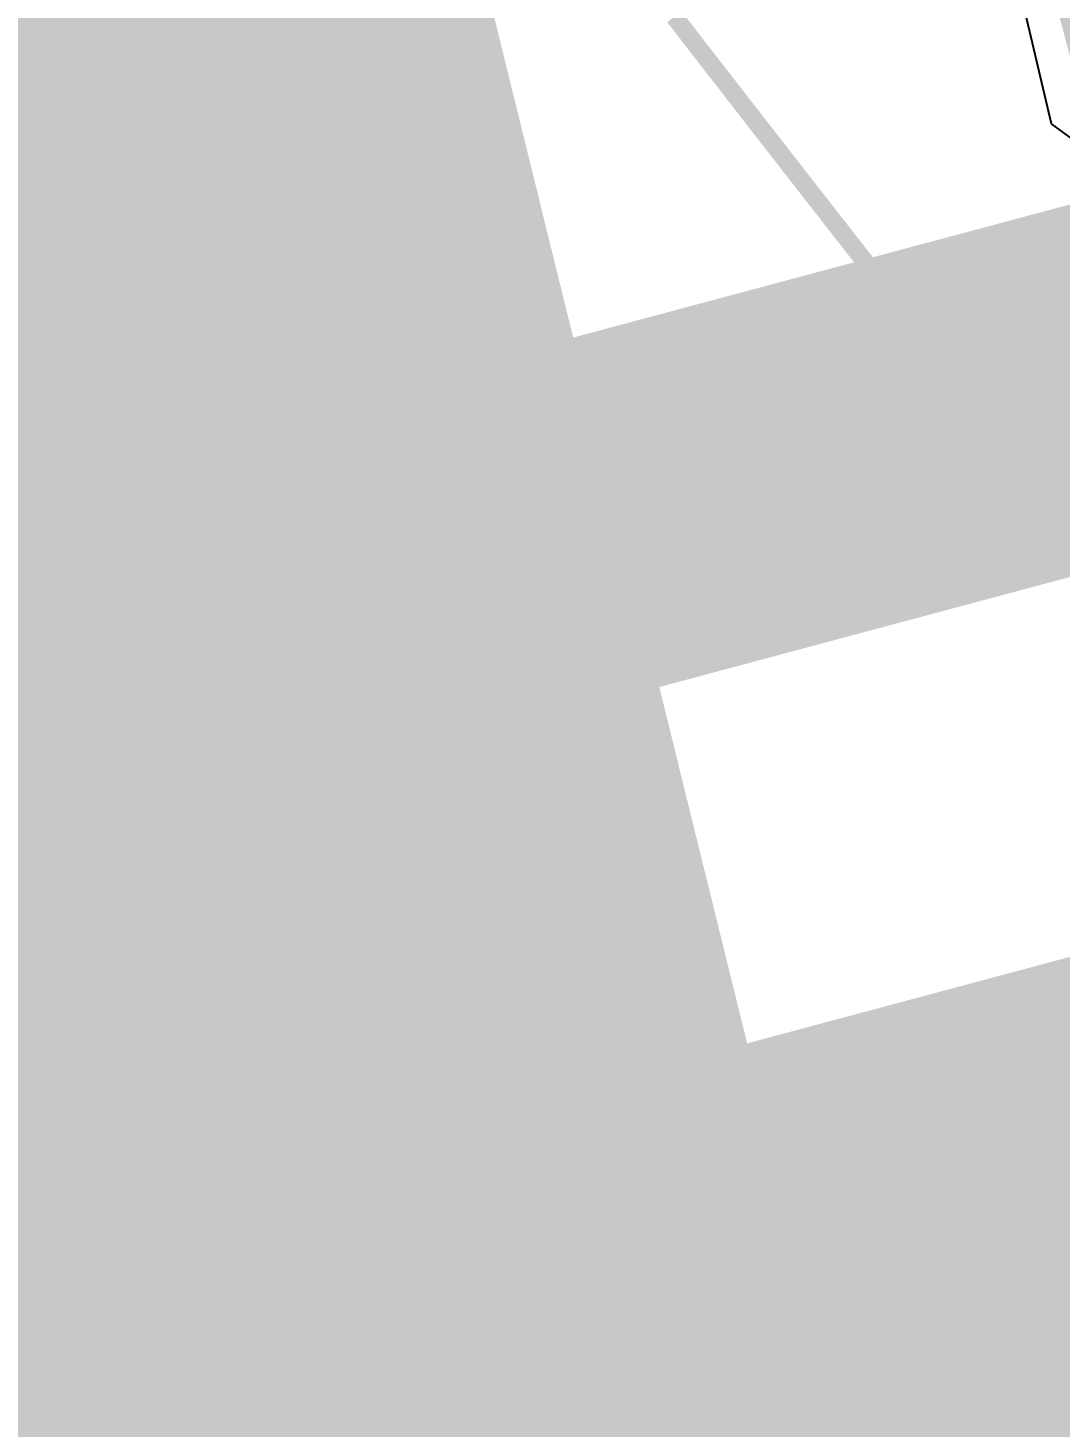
# Model space of a CAD drawing. Header units: inches. Extents: x -0.7 to 8.56, y -0.56 to 6.25.
# Drawn here: x 0.57803 to 0.6067, y 0.52249 to 0.56137 of the extents above; entities that cross this region are included whole.
import ezdxf

# ---------------------------------------------------------------- set-up
doc = ezdxf.new("R2010")
doc.units = ezdxf.units.IN
doc.header["$MEASUREMENT"] = 0
for name, color, linetype in [('Dimension', 6, 'Continuous'), ('Fabrication', 76, 'Continuous'), ('Top Layer', 1, 'Continuous'), ('Top Overlay', 2, 'Continuous')]:
    doc.layers.add(name, color=color, linetype=linetype)
doc.styles.add('Arial', font='', dxfattribs={"height": 0.2})
doc.styles.get('Arial').set_extended_font_data('Arial')

# ---------------------------------------------------------------- blocks, each defined once
blk = doc.blocks.new('C___0402_22')
at = {"layer": 'Top Overlay'}
blk.add_lwpolyline([(-0.031, -0.016, 0.005, 0.005, 0), (-0.011, -0.016, 0.005, 0.005, 0)], format="xyseb", dxfattribs=at)

msp = doc.modelspace()

# ---------------------------------------------------------------- linework, layer by layer
at = {"layer": 'Dimension'}
msp.add_lwpolyline([(2.295669, 0.766417, 0.01, 0.01, 1), (0.524016, 0.766417, 0.01, 0.01, 1)], format="xyseb", close=True, dxfattribs=at)
msp.add_lwpolyline([(0.434271, 0.505012, 0.01, 0.01, 0), (2.3357, 1.014498, 0.01, 0.01, 0)], format="xyseb", dxfattribs=at)
at = {"layer": 'Fabrication'}
for points in [[(2.146108, 1.225917, 0.0005, 0.0005, -1.205705), (0.558167, 0.612204, 0.0005, 0.0005, 0)], [(2.146108, 1.225917, 0.0005, 0.0005, -1.205705), (0.558167, 0.612204, 0.0005, 0.0005, 0)], [(0.595988, 0.561684, 0.0005, 0.0005, 0), (0.596473, 0.561057, 0.0005, 0.0005, 0)], [(0.595988, 0.561684, 0.0005, 0.0005, 0), (0.596473, 0.561057, 0.0005, 0.0005, 0)], [(0.596473, 0.561057, 0.0005, 0.0005, 0), (0.596957, 0.560433, 0.0005, 0.0005, 0)], [(0.596473, 0.561057, 0.0005, 0.0005, 0), (0.596957, 0.560433, 0.0005, 0.0005, 0)], [(0.596957, 0.560433, 0.0005, 0.0005, 0), (0.597399, 0.559864, 0.0005, 0.0005, 0)], [(0.596957, 0.560433, 0.0005, 0.0005, 0), (0.597399, 0.559864, 0.0005, 0.0005, 0)], [(0.597399, 0.559864, 0.0005, 0.0005, 0), (0.597839, 0.559297, 0.0005, 0.0005, 0)], [(0.597399, 0.559864, 0.0005, 0.0005, 0), (0.597839, 0.559297, 0.0005, 0.0005, 0)], [(0.597839, 0.559297, 0.0005, 0.0005, 0), (0.598278, 0.558732, 0.0005, 0.0005, 0)], [(0.597839, 0.559297, 0.0005, 0.0005, 0), (0.598278, 0.558732, 0.0005, 0.0005, 0)], [(0.598278, 0.558732, 0.0005, 0.0005, 0), (0.598675, 0.558221, 0.0005, 0.0005, 0)], [(0.598278, 0.558732, 0.0005, 0.0005, 0), (0.598675, 0.558221, 0.0005, 0.0005, 0)], [(0.598675, 0.558221, 0.0005, 0.0005, 0), (0.599071, 0.557712, 0.0005, 0.0005, 0)], [(0.598675, 0.558221, 0.0005, 0.0005, 0), (0.599071, 0.557712, 0.0005, 0.0005, 0)], [(0.599071, 0.557712, 0.0005, 0.0005, 0), (0.599466, 0.557206, 0.0005, 0.0005, 0)], [(0.599071, 0.557712, 0.0005, 0.0005, 0), (0.599466, 0.557206, 0.0005, 0.0005, 0)], [(0.599466, 0.557206, 0.0005, 0.0005, 0), (0.59986, 0.556701, 0.0005, 0.0005, 0)], [(0.599466, 0.557206, 0.0005, 0.0005, 0), (0.59986, 0.556701, 0.0005, 0.0005, 0)], [(0.59986, 0.556701, 0.0005, 0.0005, 0), (0.600213, 0.556249, 0.0005, 0.0005, 0)], [(0.59986, 0.556701, 0.0005, 0.0005, 0), (0.600213, 0.556249, 0.0005, 0.0005, 0)], [(0.600213, 0.556249, 0.0005, 0.0005, 0), (0.600564, 0.555798, 0.0005, 0.0005, 0)], [(0.600213, 0.556249, 0.0005, 0.0005, 0), (0.600564, 0.555798, 0.0005, 0.0005, 0)], [(0.600564, 0.555798, 0.0005, 0.0005, 0), (0.60072, 0.555599, 0.0005, 0.0005, 0)], [(0.600564, 0.555798, 0.0005, 0.0005, 0), (0.60072, 0.555599, 0.0005, 0.0005, 0)], [(0.60072, 0.555599, 0.0005, 0.0005, 0), (0.600979, 0.555268, 0.0005, 0.0005, 0)], [(0.60072, 0.555599, 0.0005, 0.0005, 0), (0.600979, 0.555268, 0.0005, 0.0005, 0)], [(0.600979, 0.555268, 0.0005, 0.0005, 0), (0.601236, 0.554939, 0.0005, 0.0005, 0)], [(0.600979, 0.555268, 0.0005, 0.0005, 0), (0.601236, 0.554939, 0.0005, 0.0005, 0)], [(0.601236, 0.554939, 0.0005, 0.0005, 0), (0.601493, 0.55461, 0.0005, 0.0005, 0)], [(0.601236, 0.554939, 0.0005, 0.0005, 0), (0.601493, 0.55461, 0.0005, 0.0005, 0)], [(0.601493, 0.55461, 0.0005, 0.0005, 0), (0.60175, 0.554283, 0.0005, 0.0005, 0)], [(0.601493, 0.55461, 0.0005, 0.0005, 0), (0.60175, 0.554283, 0.0005, 0.0005, 0)], [(0.60175, 0.554283, 0.0005, 0.0005, 0), (0.602018, 0.553941, 0.0005, 0.0005, 0)], [(0.60175, 0.554283, 0.0005, 0.0005, 0), (0.602018, 0.553941, 0.0005, 0.0005, 0)], [(0.602018, 0.553941, 0.0005, 0.0005, 0), (0.602298, 0.553584, 0.0005, 0.0005, 0)], [(0.602018, 0.553941, 0.0005, 0.0005, 0), (0.602298, 0.553584, 0.0005, 0.0005, 0)], [(0.602298, 0.553584, 0.0005, 0.0005, 0), (0.602577, 0.553228, 0.0005, 0.0005, 0)], [(0.602298, 0.553584, 0.0005, 0.0005, 0), (0.602577, 0.553228, 0.0005, 0.0005, 0)], [(0.602577, 0.553228, 0.0005, 0.0005, 0), (0.602868, 0.552858, 0.0005, 0.0005, 0)], [(0.602577, 0.553228, 0.0005, 0.0005, 0), (0.602868, 0.552858, 0.0005, 0.0005, 0)], [(0.602868, 0.552858, 0.0005, 0.0005, 0), (0.603169, 0.552473, 0.0005, 0.0005, 0)], [(0.602868, 0.552858, 0.0005, 0.0005, 0), (0.603169, 0.552473, 0.0005, 0.0005, 0)], [(0.603169, 0.552473, 0.0005, 0.0005, 0), (0.60347, 0.552091, 0.0005, 0.0005, 0)], [(0.603169, 0.552473, 0.0005, 0.0005, 0), (0.60347, 0.552091, 0.0005, 0.0005, 0)], [(0.60347, 0.552091, 0.0005, 0.0005, 0), (0.603781, 0.551695, 0.0005, 0.0005, 0)], [(0.60347, 0.552091, 0.0005, 0.0005, 0), (0.603781, 0.551695, 0.0005, 0.0005, 0)], [(0.603781, 0.551695, 0.0005, 0.0005, 0), (0.604103, 0.551285, 0.0005, 0.0005, 0)], [(0.603781, 0.551695, 0.0005, 0.0005, 0), (0.604103, 0.551285, 0.0005, 0.0005, 0)], [(0.604103, 0.551285, 0.0005, 0.0005, 0), (0.604448, 0.550848, 0.0005, 0.0005, 0)], [(0.604103, 0.551285, 0.0005, 0.0005, 0), (0.604448, 0.550848, 0.0005, 0.0005, 0)], [(0.604448, 0.550848, 0.0005, 0.0005, 0), (0.604803, 0.550397, 0.0005, 0.0005, 0)], [(0.604448, 0.550848, 0.0005, 0.0005, 0), (0.604803, 0.550397, 0.0005, 0.0005, 0)], [(0.604803, 0.550397, 0.0005, 0.0005, 0), (0.605179, 0.54992, 0.0005, 0.0005, 0)], [(0.604803, 0.550397, 0.0005, 0.0005, 0), (0.605179, 0.54992, 0.0005, 0.0005, 0)], [(0.605179, 0.54992, 0.0005, 0.0005, 0), (0.605576, 0.549417, 0.0005, 0.0005, 0)], [(0.605179, 0.54992, 0.0005, 0.0005, 0), (0.605576, 0.549417, 0.0005, 0.0005, 0)], [(0.605576, 0.549417, 0.0005, 0.0005, 0), (0.605993, 0.548888, 0.0005, 0.0005, 0)], [(0.605576, 0.549417, 0.0005, 0.0005, 0), (0.605993, 0.548888, 0.0005, 0.0005, 0)], [(0.605993, 0.548888, 0.0005, 0.0005, 0), (0.606453, 0.548306, 0.0005, 0.0005, 0)], [(0.605993, 0.548888, 0.0005, 0.0005, 0), (0.606453, 0.548306, 0.0005, 0.0005, 0)], [(0.606453, 0.548306, 0.0005, 0.0005, 0), (0.606953, 0.547673, 0.0005, 0.0005, 0)], [(0.606453, 0.548306, 0.0005, 0.0005, 0), (0.606953, 0.547673, 0.0005, 0.0005, 0)]]:
    msp.add_lwpolyline(points, format="xyseb", dxfattribs=at)
for points in [[(0.596348, 0.561057, 0.00025, 0.00025, 1), (0.596598, 0.561057, 0.00025, 0.00025, 1)], [(0.596348, 0.561057, 0.00025, 0.00025, 1), (0.596598, 0.561057, 0.00025, 0.00025, 1)], [(0.596348, 0.561057, 0.00025, 0.00025, 1), (0.596598, 0.561057, 0.00025, 0.00025, 1)], [(0.596348, 0.561057, 0.00025, 0.00025, 1), (0.596598, 0.561057, 0.00025, 0.00025, 1)], [(0.596832, 0.560433, 0.00025, 0.00025, 1), (0.597082, 0.560433, 0.00025, 0.00025, 1)], [(0.596832, 0.560433, 0.00025, 0.00025, 1), (0.597082, 0.560433, 0.00025, 0.00025, 1)], [(0.596832, 0.560433, 0.00025, 0.00025, 1), (0.597082, 0.560433, 0.00025, 0.00025, 1)], [(0.596832, 0.560433, 0.00025, 0.00025, 1), (0.597082, 0.560433, 0.00025, 0.00025, 1)], [(0.597274, 0.559864, 0.00025, 0.00025, 1), (0.597523, 0.559864, 0.00025, 0.00025, 1)], [(0.597274, 0.559864, 0.00025, 0.00025, 1), (0.597523, 0.559864, 0.00025, 0.00025, 1)], [(0.597274, 0.559864, 0.00025, 0.00025, 1), (0.597523, 0.559864, 0.00025, 0.00025, 1)], [(0.597274, 0.559864, 0.00025, 0.00025, 1), (0.597523, 0.559864, 0.00025, 0.00025, 1)], [(0.597714, 0.559297, 0.00025, 0.00025, 1), (0.597964, 0.559297, 0.00025, 0.00025, 1)], [(0.597714, 0.559297, 0.00025, 0.00025, 1), (0.597964, 0.559297, 0.00025, 0.00025, 1)], [(0.597714, 0.559297, 0.00025, 0.00025, 1), (0.597964, 0.559297, 0.00025, 0.00025, 1)], [(0.597714, 0.559297, 0.00025, 0.00025, 1), (0.597964, 0.559297, 0.00025, 0.00025, 1)], [(0.598153, 0.558732, 0.00025, 0.00025, 1), (0.598403, 0.558732, 0.00025, 0.00025, 1)], [(0.598153, 0.558732, 0.00025, 0.00025, 1), (0.598403, 0.558732, 0.00025, 0.00025, 1)], [(0.598153, 0.558732, 0.00025, 0.00025, 1), (0.598403, 0.558732, 0.00025, 0.00025, 1)], [(0.598153, 0.558732, 0.00025, 0.00025, 1), (0.598403, 0.558732, 0.00025, 0.00025, 1)], [(0.59855, 0.558221, 0.00025, 0.00025, 1), (0.5988, 0.558221, 0.00025, 0.00025, 1)], [(0.59855, 0.558221, 0.00025, 0.00025, 1), (0.5988, 0.558221, 0.00025, 0.00025, 1)], [(0.59855, 0.558221, 0.00025, 0.00025, 1), (0.5988, 0.558221, 0.00025, 0.00025, 1)], [(0.59855, 0.558221, 0.00025, 0.00025, 1), (0.5988, 0.558221, 0.00025, 0.00025, 1)], [(0.598946, 0.557712, 0.00025, 0.00025, 1), (0.599196, 0.557712, 0.00025, 0.00025, 1)], [(0.598946, 0.557712, 0.00025, 0.00025, 1), (0.599196, 0.557712, 0.00025, 0.00025, 1)], [(0.598946, 0.557712, 0.00025, 0.00025, 1), (0.599196, 0.557712, 0.00025, 0.00025, 1)], [(0.598946, 0.557712, 0.00025, 0.00025, 1), (0.599196, 0.557712, 0.00025, 0.00025, 1)], [(0.599341, 0.557206, 0.00025, 0.00025, 1), (0.599591, 0.557206, 0.00025, 0.00025, 1)], [(0.599341, 0.557206, 0.00025, 0.00025, 1), (0.599591, 0.557206, 0.00025, 0.00025, 1)], [(0.599341, 0.557206, 0.00025, 0.00025, 1), (0.599591, 0.557206, 0.00025, 0.00025, 1)], [(0.599341, 0.557206, 0.00025, 0.00025, 1), (0.599591, 0.557206, 0.00025, 0.00025, 1)], [(0.599735, 0.556701, 0.00025, 0.00025, 1), (0.599985, 0.556701, 0.00025, 0.00025, 1)], [(0.599735, 0.556701, 0.00025, 0.00025, 1), (0.599985, 0.556701, 0.00025, 0.00025, 1)], [(0.599735, 0.556701, 0.00025, 0.00025, 1), (0.599985, 0.556701, 0.00025, 0.00025, 1)], [(0.599735, 0.556701, 0.00025, 0.00025, 1), (0.599985, 0.556701, 0.00025, 0.00025, 1)], [(0.600087, 0.556249, 0.00025, 0.00025, 1), (0.600337, 0.556249, 0.00025, 0.00025, 1)], [(0.600087, 0.556249, 0.00025, 0.00025, 1), (0.600337, 0.556249, 0.00025, 0.00025, 1)], [(0.600087, 0.556249, 0.00025, 0.00025, 1), (0.600337, 0.556249, 0.00025, 0.00025, 1)], [(0.600087, 0.556249, 0.00025, 0.00025, 1), (0.600337, 0.556249, 0.00025, 0.00025, 1)], [(0.600439, 0.555798, 0.00025, 0.00025, 1), (0.600689, 0.555798, 0.00025, 0.00025, 1)], [(0.600439, 0.555798, 0.00025, 0.00025, 1), (0.600689, 0.555798, 0.00025, 0.00025, 1)], [(0.600439, 0.555798, 0.00025, 0.00025, 1), (0.600689, 0.555798, 0.00025, 0.00025, 1)], [(0.600439, 0.555798, 0.00025, 0.00025, 1), (0.600689, 0.555798, 0.00025, 0.00025, 1)], [(0.600595, 0.555599, 0.00025, 0.00025, 1), (0.600845, 0.555599, 0.00025, 0.00025, 1)], [(0.600595, 0.555599, 0.00025, 0.00025, 1), (0.600845, 0.555599, 0.00025, 0.00025, 1)], [(0.600595, 0.555599, 0.00025, 0.00025, 1), (0.600845, 0.555599, 0.00025, 0.00025, 1)], [(0.600595, 0.555599, 0.00025, 0.00025, 1), (0.600845, 0.555599, 0.00025, 0.00025, 1)], [(0.600854, 0.555268, 0.00025, 0.00025, 1), (0.601104, 0.555268, 0.00025, 0.00025, 1)], [(0.600854, 0.555268, 0.00025, 0.00025, 1), (0.601104, 0.555268, 0.00025, 0.00025, 1)], [(0.600854, 0.555268, 0.00025, 0.00025, 1), (0.601104, 0.555268, 0.00025, 0.00025, 1)], [(0.600854, 0.555268, 0.00025, 0.00025, 1), (0.601104, 0.555268, 0.00025, 0.00025, 1)], [(0.601111, 0.554939, 0.00025, 0.00025, 1), (0.601361, 0.554939, 0.00025, 0.00025, 1)], [(0.601111, 0.554939, 0.00025, 0.00025, 1), (0.601361, 0.554939, 0.00025, 0.00025, 1)], [(0.601111, 0.554939, 0.00025, 0.00025, 1), (0.601361, 0.554939, 0.00025, 0.00025, 1)], [(0.601111, 0.554939, 0.00025, 0.00025, 1), (0.601361, 0.554939, 0.00025, 0.00025, 1)], [(0.601368, 0.55461, 0.00025, 0.00025, 1), (0.601618, 0.55461, 0.00025, 0.00025, 1)], [(0.601368, 0.55461, 0.00025, 0.00025, 1), (0.601618, 0.55461, 0.00025, 0.00025, 1)], [(0.601368, 0.55461, 0.00025, 0.00025, 1), (0.601618, 0.55461, 0.00025, 0.00025, 1)], [(0.601368, 0.55461, 0.00025, 0.00025, 1), (0.601618, 0.55461, 0.00025, 0.00025, 1)], [(0.601625, 0.554283, 0.00025, 0.00025, 1), (0.601875, 0.554283, 0.00025, 0.00025, 1)], [(0.601625, 0.554283, 0.00025, 0.00025, 1), (0.601875, 0.554283, 0.00025, 0.00025, 1)], [(0.601625, 0.554283, 0.00025, 0.00025, 1), (0.601875, 0.554283, 0.00025, 0.00025, 1)], [(0.601625, 0.554283, 0.00025, 0.00025, 1), (0.601875, 0.554283, 0.00025, 0.00025, 1)], [(0.601893, 0.553941, 0.00025, 0.00025, 1), (0.602143, 0.553941, 0.00025, 0.00025, 1)], [(0.601893, 0.553941, 0.00025, 0.00025, 1), (0.602143, 0.553941, 0.00025, 0.00025, 1)], [(0.601893, 0.553941, 0.00025, 0.00025, 1), (0.602143, 0.553941, 0.00025, 0.00025, 1)], [(0.601893, 0.553941, 0.00025, 0.00025, 1), (0.602143, 0.553941, 0.00025, 0.00025, 1)], [(0.602173, 0.553584, 0.00025, 0.00025, 1), (0.602423, 0.553584, 0.00025, 0.00025, 1)], [(0.602173, 0.553584, 0.00025, 0.00025, 1), (0.602423, 0.553584, 0.00025, 0.00025, 1)], [(0.602173, 0.553584, 0.00025, 0.00025, 1), (0.602423, 0.553584, 0.00025, 0.00025, 1)], [(0.602173, 0.553584, 0.00025, 0.00025, 1), (0.602423, 0.553584, 0.00025, 0.00025, 1)], [(0.602452, 0.553228, 0.00025, 0.00025, 1), (0.602702, 0.553228, 0.00025, 0.00025, 1)], [(0.602452, 0.553228, 0.00025, 0.00025, 1), (0.602702, 0.553228, 0.00025, 0.00025, 1)], [(0.602452, 0.553228, 0.00025, 0.00025, 1), (0.602702, 0.553228, 0.00025, 0.00025, 1)], [(0.602452, 0.553228, 0.00025, 0.00025, 1), (0.602702, 0.553228, 0.00025, 0.00025, 1)], [(0.602742, 0.552858, 0.00025, 0.00025, 1), (0.602993, 0.552858, 0.00025, 0.00025, 1)], [(0.602742, 0.552858, 0.00025, 0.00025, 1), (0.602993, 0.552858, 0.00025, 0.00025, 1)], [(0.602742, 0.552858, 0.00025, 0.00025, 1), (0.602993, 0.552858, 0.00025, 0.00025, 1)], [(0.602742, 0.552858, 0.00025, 0.00025, 1), (0.602993, 0.552858, 0.00025, 0.00025, 1)], [(0.603044, 0.552473, 0.00025, 0.00025, 1), (0.603294, 0.552473, 0.00025, 0.00025, 1)], [(0.603044, 0.552473, 0.00025, 0.00025, 1), (0.603294, 0.552473, 0.00025, 0.00025, 1)], [(0.603044, 0.552473, 0.00025, 0.00025, 1), (0.603294, 0.552473, 0.00025, 0.00025, 1)], [(0.603044, 0.552473, 0.00025, 0.00025, 1), (0.603294, 0.552473, 0.00025, 0.00025, 1)], [(0.603345, 0.552091, 0.00025, 0.00025, 1), (0.603595, 0.552091, 0.00025, 0.00025, 1)], [(0.603345, 0.552091, 0.00025, 0.00025, 1), (0.603595, 0.552091, 0.00025, 0.00025, 1)], [(0.603345, 0.552091, 0.00025, 0.00025, 1), (0.603595, 0.552091, 0.00025, 0.00025, 1)], [(0.603345, 0.552091, 0.00025, 0.00025, 1), (0.603595, 0.552091, 0.00025, 0.00025, 1)], [(0.603656, 0.551695, 0.00025, 0.00025, 1), (0.603906, 0.551695, 0.00025, 0.00025, 1)], [(0.603656, 0.551695, 0.00025, 0.00025, 1), (0.603906, 0.551695, 0.00025, 0.00025, 1)], [(0.603656, 0.551695, 0.00025, 0.00025, 1), (0.603906, 0.551695, 0.00025, 0.00025, 1)], [(0.603656, 0.551695, 0.00025, 0.00025, 1), (0.603906, 0.551695, 0.00025, 0.00025, 1)], [(0.603978, 0.551285, 0.00025, 0.00025, 1), (0.604228, 0.551285, 0.00025, 0.00025, 1)], [(0.603978, 0.551285, 0.00025, 0.00025, 1), (0.604228, 0.551285, 0.00025, 0.00025, 1)], [(0.603978, 0.551285, 0.00025, 0.00025, 1), (0.604228, 0.551285, 0.00025, 0.00025, 1)], [(0.603978, 0.551285, 0.00025, 0.00025, 1), (0.604228, 0.551285, 0.00025, 0.00025, 1)], [(0.604323, 0.550848, 0.00025, 0.00025, 1), (0.604573, 0.550848, 0.00025, 0.00025, 1)], [(0.604323, 0.550848, 0.00025, 0.00025, 1), (0.604573, 0.550848, 0.00025, 0.00025, 1)], [(0.604323, 0.550848, 0.00025, 0.00025, 1), (0.604573, 0.550848, 0.00025, 0.00025, 1)], [(0.604323, 0.550848, 0.00025, 0.00025, 1), (0.604573, 0.550848, 0.00025, 0.00025, 1)], [(0.604677, 0.550397, 0.00025, 0.00025, 1), (0.604927, 0.550397, 0.00025, 0.00025, 1)], [(0.604677, 0.550397, 0.00025, 0.00025, 1), (0.604927, 0.550397, 0.00025, 0.00025, 1)], [(0.604677, 0.550397, 0.00025, 0.00025, 1), (0.604927, 0.550397, 0.00025, 0.00025, 1)], [(0.604677, 0.550397, 0.00025, 0.00025, 1), (0.604927, 0.550397, 0.00025, 0.00025, 1)], [(0.605054, 0.54992, 0.00025, 0.00025, 1), (0.605304, 0.54992, 0.00025, 0.00025, 1)], [(0.605054, 0.54992, 0.00025, 0.00025, 1), (0.605304, 0.54992, 0.00025, 0.00025, 1)], [(0.605054, 0.54992, 0.00025, 0.00025, 1), (0.605304, 0.54992, 0.00025, 0.00025, 1)], [(0.605054, 0.54992, 0.00025, 0.00025, 1), (0.605304, 0.54992, 0.00025, 0.00025, 1)], [(0.605451, 0.549417, 0.00025, 0.00025, 1), (0.605701, 0.549417, 0.00025, 0.00025, 1)], [(0.605451, 0.549417, 0.00025, 0.00025, 1), (0.605701, 0.549417, 0.00025, 0.00025, 1)], [(0.605451, 0.549417, 0.00025, 0.00025, 1), (0.605701, 0.549417, 0.00025, 0.00025, 1)], [(0.605451, 0.549417, 0.00025, 0.00025, 1), (0.605701, 0.549417, 0.00025, 0.00025, 1)], [(0.605868, 0.548888, 0.00025, 0.00025, 1), (0.606118, 0.548888, 0.00025, 0.00025, 1)], [(0.605868, 0.548888, 0.00025, 0.00025, 1), (0.606118, 0.548888, 0.00025, 0.00025, 1)], [(0.605868, 0.548888, 0.00025, 0.00025, 1), (0.606118, 0.548888, 0.00025, 0.00025, 1)], [(0.605868, 0.548888, 0.00025, 0.00025, 1), (0.606118, 0.548888, 0.00025, 0.00025, 1)], [(0.606328, 0.548306, 0.00025, 0.00025, 1), (0.606578, 0.548306, 0.00025, 0.00025, 1)], [(0.606328, 0.548306, 0.00025, 0.00025, 1), (0.606578, 0.548306, 0.00025, 0.00025, 1)], [(0.606328, 0.548306, 0.00025, 0.00025, 1), (0.606578, 0.548306, 0.00025, 0.00025, 1)], [(0.606328, 0.548306, 0.00025, 0.00025, 1), (0.606578, 0.548306, 0.00025, 0.00025, 1)]]:
    msp.add_lwpolyline(points, format="xyseb", close=True, dxfattribs=at)
at = {"layer": 'Top Layer'}
for p, q in [((0.606466, 0.558702), (0.595066, 0.607594)), ((0.613761, 0.55341), (0.606466, 0.558702))]:
    msp.add_line(p, q, dxfattribs=at)
for points in [[(0.560812, 0.51712, 0.08, 0.08, -0.267603), (0.765842, 1.377872, 0.08, 0.08, 0)], [(0.654756, 0.306544, 0.08, 0.08, -0.065353), (0.560812, 0.51712, 0.08, 0.08, 0)], [(0.566142, 0.514262, 0.02, 0.02, 0), (0.633695, 0.532362, 0.02, 0.02, 0)]]:
    msp.add_lwpolyline(points, format="xyseb", dxfattribs=at)
msp.add_lwpolyline([(0.540812, 0.51712, 0.04, 0.04, 1), (0.580812, 0.51712, 0.04, 0.04, 1)], format="xyseb", close=True, dxfattribs=at)
msp.add_lwpolyline([(0.540812, 0.51712, 0.04, 0.04, 1), (0.580812, 0.51712, 0.04, 0.04, 1)], format="xyseb", close=True, dxfattribs=at)

# ---------------------------------------------------------------- block references
at = {"rotation": 285}
msp.add_blockref('C___0402_22', (0.629029, 0.549774), dxfattribs=at)

# ---------------------------------------------------------------- texts
at = {"layer": 'Top Overlay', "style": 'Arial'}
msp.add_text('C33', height=0.035, rotation=285, dxfattribs=at).set_placement((0.537823, 0.57348))

doc.saveas('drawing.dxf')
